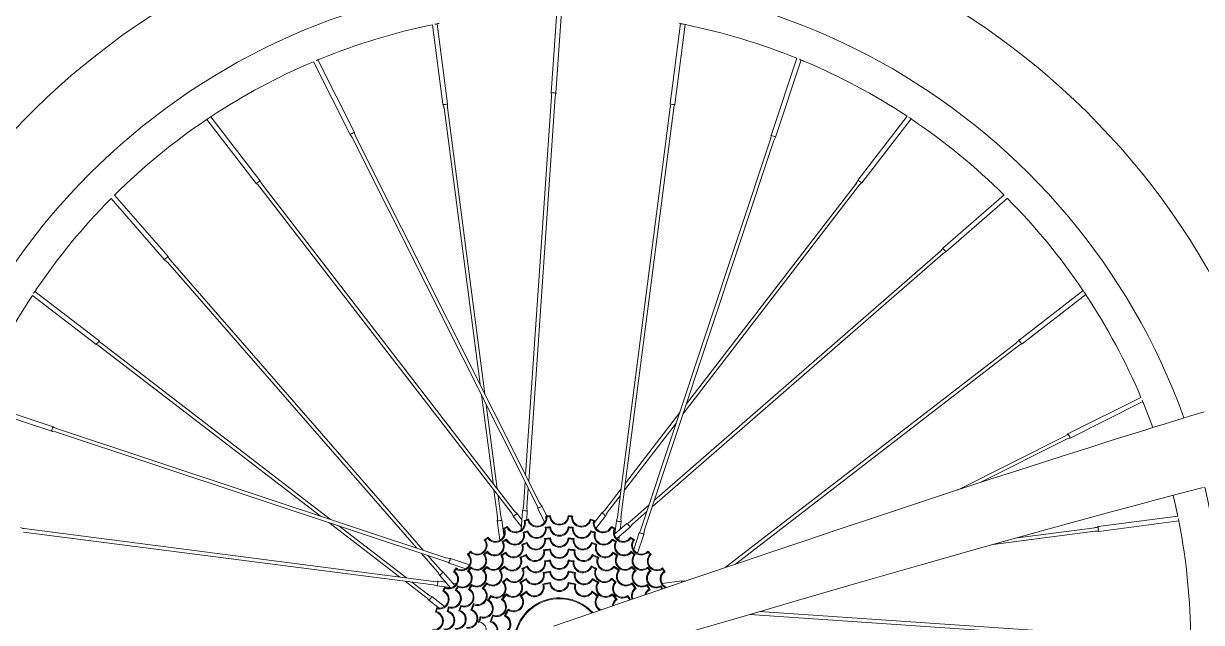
# Model space of a CAD drawing. Header units: inches. Extents: x -29 to 159, y 0 to 129.
# Drawn here: x -18.62 to 1.33, y 98.4 to 108.55 of the extents above; entities that cross this region are included whole.
import ezdxf

# ---------------------------------------------------------------- set-up
doc = ezdxf.new("R2010")
doc.units = ezdxf.units.IN
doc.layers.add('ZANO_R', color=7, linetype='Continuous', lineweight=0)

msp = doc.modelspace()

# ---------------------------------------------------------------- linework, layer by layer
at = {"layer": 'ZANO_R'}
for p, q in [((-9.58892, 108.75051), (-9.68324, 107.37767)), ((-9.60343, 107.37219), (-9.50873, 108.75052)), ((-11.69459, 108.53233), (-11.51871, 107.18438)), ((-11.43938, 107.19473), (-11.61615, 108.54947)), ((-7.49468, 108.55163), (-7.66959, 107.1932)), ((-7.59024, 107.18298), (-7.41604, 108.53597)), ((-5.52414, 107.96486), (-5.95935, 106.65295)), ((-13.71082, 107.90645), (-13.09089, 106.67105)), ((-13.01939, 106.70693), (-13.63751, 107.93874)), ((-5.88342, 106.62776), (-5.44947, 107.93587)), ((-9.67754, 107.31478), (-10.11807, 100.90281)), ((-10.06518, 100.79739), (-9.61768, 107.31067)), ((-14.6189, 105.89263), (-15.45242, 106.97251)), ((-11.50081, 107.12446), (-10.88963, 102.44039)), ((-10.80786, 102.27744), (-11.44131, 107.13222)), ((-7.66757, 107.13056), (-8.56174, 100.18573)), ((-8.50223, 100.17807), (-7.60806, 107.1229)), ((-3.65589, 106.98174), (-4.48467, 105.90423)), ((-15.51911, 106.92798), (-14.68223, 105.84375)), ((-4.42126, 105.85545), (-3.5883, 106.93839)), ((-13.05402, 106.61986), (-9.92845, 100.39113)), ((-9.87482, 100.41804), (-13.00039, 106.64677)), ((-5.96947, 106.59068), (-8.16374, 99.97619)), ((-8.10679, 99.9573), (-5.91253, 106.57179)), ((-14.63651, 105.80088), (-10.35805, 100.25787)), ((-10.31055, 100.29453), (-14.58901, 105.83754)), ((-7.45176, 101.93185), (-4.46682, 105.81262)), ((-4.51438, 105.8492), (-7.39435, 102.1049)), ((-17.14059, 105.58775), (-16.23654, 104.55032)), ((-16.17623, 104.60287), (-17.08389, 105.64446)), ((-2.01268, 105.64709), (-3.05012, 104.74304)), ((-2.99756, 104.68272), (-1.95584, 105.59051)), ((-7.97315, 100.36014), (-3.05114, 104.6493)), ((-3.09056, 104.69453), (-7.93601, 100.47208)), ((-16.18804, 104.50988), (-11.96559, 99.66442)), ((-11.85364, 99.62729), (-16.1428, 104.5493)), ((-17.34896, 103.17918), (-18.43188, 104.01212)), ((-0.67246, 104.0256), (-1.75669, 103.18872)), ((-18.47524, 103.94454), (-17.39773, 103.11577)), ((-1.70781, 103.12539), (-0.62793, 103.95892)), ((-17.34271, 103.08606), (-13.5984, 100.20608)), ((-13.42535, 100.14868), (-17.30612, 103.13361)), ((-1.79956, 103.143), (-6.73801, 99.33119)), ((-6.56273, 99.39068), (-1.7629, 103.09551)), ((-10.86604, 102.2596), (-10.67049, 100.76085)), ((0.30601, 102.21731), (-0.92939, 101.59739)), ((-19.45837, 102.07629), (-18.14645, 101.64108)), ((-18.12126, 101.71701), (-19.42937, 102.15096)), ((-10.59767, 100.66651), (-10.78427, 102.09665)), ((-0.89351, 101.52589), (0.33831, 102.14401)), ((-8.44223, 100.64412), (-7.56292, 101.78733)), ((-7.50551, 101.96038), (-8.42701, 100.76232)), ((-18.08418, 101.63096), (-11.46969, 99.4367)), ((-11.4508, 99.49365), (-18.06529, 101.68791)), ((-0.98058, 101.56052), (-2.80238, 100.64634)), ((-2.41919, 100.77149), (-0.95367, 101.50689)), ((-10.12616, 100.78514), (-10.15552, 100.35774)), ((-10.65507, 100.64268), (-10.59617, 100.19125)), ((-10.09566, 100.35362), (-10.07326, 100.67972)), ((-8.49967, 100.66786), (-8.77722, 100.307)), ((-10.53667, 100.19901), (-10.58225, 100.54834)), ((-8.72966, 100.27042), (-8.51489, 100.54966)), ((-8.02494, 100.3946), (-8.34792, 100.11314)), ((-10.32816, 100.20278), (-10.18861, 100.02199)), ((-10.18035, 100.14222), (-10.26483, 100.25166)), ((-10.16977, 100.29622), (-10.19226, 99.96892)), ((-10.10004, 100.14405), (-10.08996, 100.29074)), ((-9.90945, 100.33098), (-9.79533, 100.10355)), ((-9.7571, 100.20573), (-9.83795, 100.36686)), ((-9.77395, 100.20402), (-9.75766, 100.19061)), ((-9.69688, 100.21076), (-9.7106, 100.19472)), ((-9.38334, 100.19472), (-9.39706, 100.21076)), ((-9.33629, 100.19061), (-9.31999, 100.20402)), ((-8.82278, 100.26417), (-8.95731, 100.08927)), ((-8.9279, 99.99629), (-8.75937, 100.21539)), ((-8.3085, 100.06791), (-8.06207, 100.28265)), ((0.93189, 100.20109), (-0.41606, 100.02521)), ((-11.67157, 99.0982), (-18.6164, 99.99238)), ((-13.45388, 100.09493), (-12.25583, 99.17343)), ((-12.13763, 99.15821), (-13.28084, 100.03752)), ((-10.5981, 100.12874), (-10.55462, 99.79555)), ((-10.48513, 99.88126), (-10.51877, 100.1391)), ((-10.49579, 99.9967), (-10.47589, 99.98966)), ((-10.42568, 100.02939), (-10.43308, 100.00963)), ((-10.14394, 100.13193), (-10.12556, 100.12155)), ((-10.06921, 100.15196), (-10.07994, 100.13378)), ((-9.78415, 100.01417), (-9.76761, 100.00101)), ((-9.69686, 100.02277), (-9.71052, 100.00663)), ((-9.38342, 100.00663), (-9.39708, 100.02277)), ((-9.32633, 100.00101), (-9.30979, 100.01417)), ((-9.014, 100.13378), (-9.02473, 100.15196)), ((-8.96838, 100.12155), (-8.95, 100.13193)), ((-8.66086, 100.00963), (-8.66826, 100.02939)), ((-8.61805, 99.98966), (-8.59815, 99.9967)), ((-8.40149, 100.07972), (-8.61259, 99.89576)), ((-8.57956, 100.12564), (-8.60873, 99.89913)), ((-8.57444, 99.8229), (-8.34894, 100.01941)), ((-8.51787, 99.97831), (-8.50022, 100.11543)), ((-0.47598, 100.0073), (-1.78707, 99.83623)), ((-0.40571, 99.94588), (0.94902, 100.12264)), ((-18.62406, 99.93287), (-11.67923, 99.0387)), ((-10.81882, 99.80241), (-10.798, 99.79894)), ((-10.75544, 99.84679), (-10.75931, 99.82604)), ((-10.43907, 99.8155), (-10.44551, 99.79537)), ((-10.16211, 99.93023), (-10.14331, 99.92054)), ((-10.07817, 99.95569), (-10.08842, 99.93719)), ((-9.79722, 99.82336), (-9.78036, 99.81053)), ((-9.69684, 99.83467), (-9.71042, 99.81841)), ((-9.38352, 99.81841), (-9.3971, 99.83467)), ((-9.31359, 99.81053), (-9.29672, 99.82336)), ((-9.00552, 99.93719), (-9.01577, 99.95569)), ((-8.95063, 99.92054), (-8.93183, 99.93023)), ((-8.64843, 99.79537), (-8.65487, 99.8155)), ((-8.54126, 99.79666), (-8.53326, 99.85878)), ((-8.33464, 99.82604), (-8.3385, 99.84679)), ((-8.29594, 99.79894), (-8.27512, 99.80241)), ((-8.19284, 99.92022), (-8.28722, 99.6357)), ((-8.22296, 99.57535), (-8.11691, 99.89503)), ((-2.1961, 99.72236), (-0.46821, 99.94781)), ((-11.04849, 99.60969), (-11.04869, 99.58859)), ((-10.76569, 99.60761), (-10.76808, 99.5866)), ((-10.51643, 99.77416), (-10.4961, 99.76833)), ((-10.45483, 99.59325), (-10.46002, 99.57271)), ((-10.18478, 99.7233), (-10.16549, 99.71455)), ((-10.08944, 99.75666), (-10.09906, 99.73779)), ((-9.81453, 99.63094), (-9.79725, 99.61858)), ((-9.69681, 99.64643), (-9.7103, 99.63003)), ((-9.38364, 99.63003), (-9.39713, 99.64643)), ((-9.29669, 99.61858), (-9.27941, 99.63094)), ((-8.99488, 99.73779), (-9.0045, 99.75666)), ((-8.92845, 99.71455), (-8.90916, 99.7233)), ((-8.63392, 99.57271), (-8.63911, 99.59325)), ((-8.59784, 99.76833), (-8.57751, 99.77416)), ((-8.32586, 99.5866), (-8.32825, 99.60761)), ((-8.04525, 99.58859), (-8.04545, 99.60969)), ((-11.8881, 99.5755), (-11.60665, 99.25252)), ((-11.56141, 99.29194), (-11.77616, 99.53837)), ((-11.41372, 99.4076), (-11.1292, 99.31321)), ((-11.06885, 99.37748), (-11.38854, 99.48353)), ((-11.1032, 99.55499), (-11.08209, 99.55519)), ((-10.83349, 99.55196), (-10.81242, 99.55021)), ((-10.54036, 99.53951), (-10.51961, 99.53527)), ((-10.21369, 99.50794), (-10.19381, 99.50047)), ((-10.10399, 99.55338), (-10.11278, 99.53404)), ((-9.79895, 99.44331), (-9.78145, 99.43116)), ((-9.69676, 99.458), (-9.71013, 99.44141)), ((-9.38381, 99.44141), (-9.39718, 99.458)), ((-9.3125, 99.43116), (-9.29499, 99.44331)), ((-8.98116, 99.53404), (-8.98995, 99.55338)), ((-8.90013, 99.50047), (-8.88025, 99.50794)), ((-8.57434, 99.53527), (-8.55358, 99.53951)), ((-8.28152, 99.55021), (-8.26045, 99.55196)), ((-8.01185, 99.55519), (-7.99074, 99.55499)), ((-11.57322, 99.19894), (-11.38927, 98.98785)), ((-11.3164, 99.026), (-11.51291, 99.2515)), ((-11.34029, 99.26194), (-11.31954, 99.2658)), ((-11.29592, 99.32531), (-11.29245, 99.30449)), ((-11.10111, 99.27218), (-11.0801, 99.27457)), ((-11.04547, 99.33998), (-11.04371, 99.31892)), ((-10.84613, 99.2812), (-10.82495, 99.28168)), ((-10.77471, 99.35263), (-10.77519, 99.33145)), ((-10.56742, 99.28582), (-10.54628, 99.28375)), ((-10.47322, 99.3581), (-10.4767, 99.33715)), ((-10.18031, 99.31602), (-10.16009, 99.30929)), ((-10.08639, 99.35891), (-10.09455, 99.33922)), ((-9.82212, 99.24717), (-9.80394, 99.23587)), ((-9.69669, 99.26928), (-9.70991, 99.25245)), ((-9.38404, 99.25245), (-9.39725, 99.26928)), ((-9.29, 99.23587), (-9.27183, 99.24717)), ((-8.99939, 99.33922), (-9.00755, 99.35891)), ((-8.93385, 99.30929), (-8.91363, 99.31602)), ((-8.61724, 99.33715), (-8.62073, 99.3581)), ((-8.54766, 99.28375), (-8.52652, 99.28582)), ((-8.31875, 99.33145), (-8.31924, 99.35263)), ((-8.26899, 99.28168), (-8.24781, 99.2812)), ((-8.05023, 99.31892), (-8.04847, 99.33998)), ((-8.01384, 99.27457), (-7.99283, 99.27218)), ((-7.8015, 99.30449), (-7.79802, 99.32531)), ((-7.7744, 99.2658), (-7.75365, 99.26194)), ((-12.16136, 99.10077), (-11.80051, 98.82322)), ((-11.76392, 98.87077), (-12.04316, 99.08555)), ((-11.61915, 99.02088), (-11.39264, 98.99171)), ((-11.47181, 99.08257), (-11.60893, 99.10022)), ((-11.4902, 99.00229), (-11.48317, 98.98239)), ((-11.29016, 99.05918), (-11.35229, 99.06718)), ((-11.26766, 99.02292), (-11.26183, 99.0026)), ((-11.03301, 99.04686), (-11.02877, 99.0261)), ((-10.85161, 98.97971), (-10.83065, 98.98319)), ((-10.77932, 99.07392), (-10.77726, 99.05278)), ((-10.51036, 99.08644), (-10.48906, 99.08569)), ((-10.43233, 99.15405), (-10.43461, 99.13287)), ((-10.21379, 99.08107), (-10.19285, 99.07667)), ((-10.10349, 99.14475), (-10.11015, 99.12441)), ((-9.82788, 99.05221), (-9.80902, 99.04182)), ((-9.69658, 99.08012), (-9.70958, 99.06295)), ((-9.38437, 99.06295), (-9.39736, 99.08012)), ((-9.28492, 99.04182), (-9.26607, 99.05221)), ((-8.98379, 99.12441), (-8.99045, 99.14475)), ((-8.9011, 99.07667), (-8.88015, 99.08107)), ((-8.65933, 99.13287), (-8.66161, 99.15405)), ((-8.60488, 99.08569), (-8.58358, 99.08644)), ((-8.31668, 99.05278), (-8.31462, 99.07392)), ((-8.26329, 98.98319), (-8.24234, 98.97971)), ((-8.06517, 99.0261), (-8.06093, 99.04686)), ((-7.83211, 99.0026), (-7.82628, 99.02292)), ((-7.47169, 99.10459), (-7.80489, 99.06112)), ((-11.48979, 98.67254), (-11.7089, 98.84106)), ((-11.52289, 98.93217), (-11.50313, 98.93958)), ((-11.30901, 98.94557), (-11.28887, 98.95201)), ((-11.08676, 98.96133), (-11.06621, 98.96651)), ((-10.70654, 98.86004), (-10.70276, 98.83907)), ((-10.52504, 98.79103), (-10.50385, 98.79406)), ((-10.44317, 98.8886), (-10.44248, 98.86721)), ((-10.20982, 98.85161), (-10.18836, 98.84978)), ((-10.10122, 98.93051), (-10.10611, 98.90954)), ((-8.98783, 98.90954), (-8.99272, 98.93051)), ((-8.90558, 98.84978), (-8.88412, 98.85161)), ((-8.65147, 98.86721), (-8.65077, 98.8886)), ((-8.59009, 98.79406), (-8.5689, 98.79103)), ((-8.39119, 98.83907), (-8.3874, 98.86004)), ((-8.02773, 98.96651), (-8.00718, 98.96133)), ((-11.75767, 98.77765), (-11.58278, 98.64313)), ((-11.64546, 98.57571), (-11.62728, 98.58643)), ((-11.62544, 98.65044), (-11.61506, 98.63206)), ((-11.44919, 98.58467), (-11.4307, 98.59492)), ((-11.42373, 98.6686), (-11.41405, 98.64981)), ((-11.25017, 98.59593), (-11.2313, 98.60556)), ((-11.21681, 98.69128), (-11.20805, 98.67198)), ((-11.04688, 98.61049), (-11.02754, 98.61927)), ((-11.00144, 98.72019), (-10.99398, 98.7003)), ((-10.76236, 98.77318), (-10.74171, 98.77846)), ((-10.41003, 98.62925), (-10.40597, 98.60811)), ((-0.28566, 98.18404), (-6.15305, 98.58715)), ((-10.91589, 98.40162), (-10.89756, 98.41249)), ((-10.88681, 98.50068), (-10.87727, 98.48162)), ((-10.71832, 98.41203), (-10.69944, 98.42213)), ((-10.67476, 98.53171), (-10.66678, 98.51185)), ((-10.47715, 98.51301), (-10.4568, 98.52006)), ((-6.31942, 98.53844), (-0.28977, 98.12418))]:
    msp.add_line(p, q, dxfattribs=at)
at = {"layer": 'ZANO_R', "flags": 128}
for points in [[(-7.5087, 108.55417), (-7.50905, 108.55422), (-7.50493, 108.55367), (-7.49573, 108.55236), (-7.48248, 108.55027), (-7.46672, 108.54747), (-7.45029, 108.54417), (-7.43501, 108.54075), (-7.42256, 108.53772), (-7.4143, 108.53558), (-7.41115, 108.53474), (-7.41132, 108.53478)], [(-9.68332, 107.37755), (-9.67711, 107.33204), (-9.67903, 107.31496)], [(-9.68324, 107.37767), (-9.68015, 107.37832), (-9.67145, 107.37846), (-9.65847, 107.37806), (-9.64318, 107.37718), (-9.62792, 107.37596), (-9.61501, 107.37458), (-9.60641, 107.37326), (-9.60343, 107.37219), (-9.60345, 107.37213)], [(-9.61625, 107.31048), (-9.61212, 107.34566), (-9.60232, 107.37157)], [(-7.67059, 107.19272), (-7.666, 107.15888), (-7.66891, 107.13068)], [(-7.60669, 107.12275), (-7.60443, 107.14287), (-7.58989, 107.18247)], [(-15.53076, 106.91991), (-15.53103, 106.9197), (-15.5275, 106.9224), (-15.51987, 106.92812), (-15.50887, 106.93611), (-15.49567, 106.9453), (-15.48171, 106.95457), (-15.46857, 106.96288), (-15.45778, 106.96943), (-15.45065, 106.97362), (-15.44809, 106.9751), (-15.44813, 106.97508)], [(-13.09161, 106.66989), (-13.07744, 106.6561), (-13.05436, 106.6196)], [(-13.00012, 106.64685), (-13.01647, 106.69147), (-13.01824, 106.70698)], [(-5.96068, 106.65263), (-5.96041, 106.63287), (-5.9699, 106.59073)], [(-5.91228, 106.57165), (-5.89229, 106.61477), (-5.88257, 106.62699)], [(-14.6826, 105.8427), (-14.65542, 105.82202), (-14.63754, 105.80002)], [(-14.58794, 105.8384), (-14.60056, 105.85423), (-14.61828, 105.89251)], [(-17.14587, 105.58179), (-17.1442, 105.58369), (-17.14059, 105.58775)], [(-17.08401, 105.6446), (-17.07908, 105.64903), (-17.07549, 105.65219), (-17.07571, 105.652)], [(-2.01848, 105.65222), (-2.01711, 105.65101), (-2.01268, 105.64708)], [(-1.95584, 105.59051), (-1.95189, 105.58611), (-1.94839, 105.58214), (-1.94847, 105.58225)], [(-16.23654, 104.55032), (-16.23481, 104.55296), (-16.22875, 104.55921), (-16.21929, 104.56811), (-16.20786, 104.57829), (-16.19621, 104.58822), (-16.18611, 104.59638), (-16.17909, 104.60152), (-16.17623, 104.60287), (-16.1762, 104.60282)], [(-16.14165, 104.55018), (-16.16361, 104.57797), (-16.175, 104.60323)], [(-3.05027, 104.743), (-3.07805, 104.70643), (-3.09149, 104.69571)], [(-3.05026, 104.64815), (-3.02247, 104.67011), (-2.99721, 104.6815)], [(-3.05015, 104.743), (-3.05012, 104.74304), (-3.04747, 104.74131), (-3.04122, 104.73525), (-3.03233, 104.72579), (-3.02215, 104.71436), (-3.01222, 104.70271), (-3.00406, 104.6926), (-2.99891, 104.68558), (-2.99756, 104.68272), (-2.99761, 104.68269)], [(-16.2365, 104.55017), (-16.19993, 104.52239), (-16.18921, 104.50895)], [(-18.45576, 103.97604), (-18.44849, 103.98756), (-18.43924, 104.00152), (-18.43004, 104.01476), (-18.42199, 104.02588), (-18.41612, 104.03371), (-18.41325, 104.03746), (-18.41344, 104.03722)], [(-0.68068, 104.03745), (-0.67964, 104.03609), (-0.67518, 104.03021), (-0.66808, 104.02058), (-0.65928, 104.00819), (-0.64991, 103.99437), (-0.64106, 103.98068), (-0.63364, 103.96867), (-0.62835, 103.95977), (-0.62564, 103.95511), (-0.62569, 103.95519)], [(-1.75774, 103.1891), (-1.77842, 103.16191), (-1.80042, 103.14403)], [(-1.76203, 103.09443), (-1.74621, 103.10706), (-1.70793, 103.12478)], [(0.35423, 102.10129), (0.44618, 101.86866), (0.5072, 101.70482)], [(1.37605, 101.97193), (1.1271, 101.89601), (0.91362, 101.83047), (0.71628, 101.76955), (0.54316, 101.71586), (0.35493, 101.65725), (0.15044, 101.59334), (-0.07035, 101.52406), (-0.30747, 101.44937), (-0.56091, 101.36921), (-0.93598, 101.24996), (-1.34179, 101.12015), (-1.77823, 100.97964), (-2.24514, 100.82834), (-2.93553, 100.60285), (-3.59512, 100.38559), (-4.22395, 100.17697), (-4.8222, 99.97728), (-5.38999, 99.78677), (-5.92745, 99.60566), (-6.44552, 99.43047), (-7.25269, 99.15649), (-8.0729, 98.87711), (-8.41273, 98.76116), (-8.78786, 98.63307), (-9.19841, 98.49281), (-9.64438, 98.34041)], [(-18.14614, 101.63976), (-18.12637, 101.64002), (-18.08424, 101.63054)], [(-18.06515, 101.68816), (-18.10827, 101.70815), (-18.12049, 101.71787)], [(-0.93055, 101.5981), (-0.94434, 101.58394), (-0.98084, 101.56085)], [(-0.95359, 101.50661), (-0.90897, 101.52297), (-0.89345, 101.52474)], [(-9.41669, 97.62596), (-9.11478, 97.71522), (-8.85549, 97.79186), (-8.63883, 97.85588), (-8.4648, 97.90728), (-8.33341, 97.94608), (-8.23241, 97.9759), (-8.12827, 98.00663), (-8.01908, 98.03885), (-7.64296, 98.14974), (-7.21686, 98.27517), (-6.66739, 98.43656), (-6.10646, 98.60079), (-5.53451, 98.76761), (-4.48565, 99.07148), (-3.416, 99.37805), (-2.36604, 99.67504), (-1.26786, 99.98079), (-0.19486, 100.27431), (0.14623, 100.36651), (0.51834, 100.46647), (0.92281, 100.57433), (1.3595, 100.68954)], [(-9.92873, 100.39108), (-9.91237, 100.34643), (-9.91062, 100.33115)], [(-9.83706, 100.36785), (-9.8514, 100.3818), (-9.87447, 100.41828)], [(0.85296, 100.55552), (0.88154, 100.43357), (0.93189, 100.20109)], [(-10.35912, 100.257), (-10.34649, 100.24118), (-10.32876, 100.20286)], [(-10.265, 100.25182), (-10.26483, 100.25166), (-10.26597, 100.24815), (-10.27176, 100.24146), (-10.28131, 100.2326), (-10.29318, 100.22292), (-10.30555, 100.2139), (-10.31654, 100.2069), (-10.32448, 100.20299), (-10.32816, 100.20278), (-10.32828, 100.20301)], [(-10.2645, 100.25274), (-10.29164, 100.27339), (-10.30951, 100.29537)], [(-10.15696, 100.35791), (-10.16109, 100.32275), (-10.1709, 100.2968)], [(-10.08989, 100.29089), (-10.0961, 100.33637), (-10.09418, 100.35344)], [(-8.79477, 100.23498), (-8.80662, 100.24468), (-8.81611, 100.25363), (-8.82178, 100.26048), (-8.82278, 100.26417), (-8.82256, 100.26438)], [(-8.56311, 100.18588), (-8.56537, 100.16576), (-8.57993, 100.12612)], [(-18.61625, 99.99375), (-18.63637, 99.99601), (-18.67597, 100.01055)], [(-10.55765, 100.12792), (-10.57289, 100.1264), (-10.58593, 100.12602), (-10.59478, 100.12684), (-10.5981, 100.12874), (-10.59808, 100.12905)], [(-8.50022, 100.11567), (-8.50022, 100.11543), (-8.5035, 100.11376), (-8.51233, 100.11312), (-8.52535, 100.11361), (-8.54058, 100.11515), (-8.55571, 100.11751), (-8.56843, 100.12034), (-8.57681, 100.12319), (-8.57956, 100.12564), (-8.57948, 100.1259)], [(-8.49922, 100.11596), (-8.50381, 100.14975), (-8.5009, 100.17793)], [(-8.34881, 100.11428), (-8.37659, 100.09233), (-8.40188, 100.08093)], [(-8.34877, 100.01946), (-8.32101, 100.05602), (-8.30758, 100.06673)], [(0.9404, 100.16498), (0.94316, 100.15282), (0.94651, 100.13644), (0.94941, 100.12048), (0.95163, 100.10672), (0.95307, 100.09673), (0.95374, 100.09169), (0.95372, 100.0919)], [(-8.16397, 99.97635), (-8.18398, 99.93321), (-8.19355, 99.92117)], [(-8.11558, 99.89511), (-8.11585, 99.91511), (-8.10637, 99.95722)], [(-11.46986, 99.43646), (-11.42672, 99.41646), (-11.41468, 99.40689)], [(-11.38861, 99.48486), (-11.40862, 99.48459), (-11.45073, 99.49407)], [(-11.60779, 99.25162), (-11.58584, 99.22385), (-11.57443, 99.19856)], [(-11.51297, 99.25166), (-11.54952, 99.27943), (-11.56023, 99.29286)], [(-11.67939, 99.03732), (-11.65926, 99.03506), (-11.61963, 99.02051)], [(-11.60946, 99.10122), (-11.64325, 99.09663), (-11.67143, 99.09954)], [(-11.60917, 99.10021), (-11.60893, 99.10022), (-11.60726, 99.09694), (-11.60662, 99.08811), (-11.60711, 99.07509), (-11.60865, 99.05985), (-11.61102, 99.04473), (-11.61384, 99.03201), (-11.6167, 99.02363), (-11.61915, 99.02088), (-11.6194, 99.02096)], [(-7.47416, 99.08122), (-7.47442, 99.09242), (-7.47359, 99.10127), (-7.47169, 99.10459), (-7.47139, 99.10458)], [(-11.72849, 98.80567), (-11.73819, 98.79382), (-11.74714, 98.78433), (-11.75398, 98.77865), (-11.75767, 98.77765), (-11.75788, 98.77788)]]:
    msp.add_lwpolyline(points, dxfattribs=at)
at = {"layer": 'ZANO_R'}
for centre, radius, start, end in [((-9.54697, 98.05347), 12.6811, 19.469579, 264.472875), ((-9.54697, 98.05347), 11.25, 19.821861, 180), ((-9.54697, 98.05347), 10.69667, 101.582267, 112.23536), ((-11.49218, 107.8361), 0.72408, 97.398366, 103.268415), ((-9.54697, 98.05347), 10.69667, 67.908804, 78.483071), ((-9.54697, 98.05347), 10.69667, 112.908804, 123.482312), ((-13.35778, 107.25473), 0.73902, 108.700631, 114.525158), ((-5.73631, 107.2522), 0.74142, 63.715202, 69.518355), ((-9.54697, 98.05347), 10.69667, 56.582267, 67.235846), ((-11.61587, 107.12462), 0.11375, 359.876637, 31.411878), ((-11.49027, 107.27553), 0.09548, 252.667627, 302.200696), ((-11.32646, 107.16158), 0.11742, 163.930902, 194.358642), ((-7.63043, 107.26103), 0.07832, 240.001644, 269.868184), ((-7.61094, 107.25855), 0.07835, 255.460955, 285.318454), ((-9.54697, 98.05347), 10.69667, 124.014563, 134.735671), ((-4.02154, 106.32249), 0.753, 52.511076, 58.155384), ((-9.54697, 98.05347), 10.69667, 45.265965, 55.98604), ((-13.01555, 106.58414), 0.11495, 110.838589, 130.927913), ((-13.00471, 106.61859), 0.08946, 99.431414, 125.328491), ((-5.96754, 106.53816), 0.11501, 65.842642, 85.921411), ((-5.9355, 106.55495), 0.08942, 54.422897, 80.331439), ((-14.70255, 105.91949), 0.07842, 285.021097, 314.848749), ((-14.68698, 105.93143), 0.07836, 300.467507, 330.319129), ((-4.59569, 105.9307), 0.11381, 314.88423, 346.404528), ((-4.40009, 105.94858), 0.0955, 207.671509, 257.195405), ((-4.36488, 105.75218), 0.11739, 118.925925, 149.36167), ((-9.54697, 98.05347), 10.69667, 135.267179, 145.985758), ((-9.54697, 98.05347), 10.69667, 34.015956, 44.735789), ((-9.54697, 98.05347), 10.69667, 146.582267, 157.234999), ((-9.54697, 98.05347), 10.69667, 22.908804, 33.485853), ((-17.44208, 103.20034), 0.0955, 297.671509, 347.195405), ((-17.24569, 103.23556), 0.11739, 208.925925, 239.36167), ((-1.68097, 103.20904), 0.0784, 195.017245, 224.852602), ((-17.42418, 103.0048), 0.11375, 44.876188, 76.410438), ((-1.669, 103.19348), 0.07837, 210.46716, 240.317137), ((-0.33829, 101.86723), 0.73105, 18.67281, 24.558476), ((-18.03167, 101.63289), 0.11501, 155.842642, 175.921411), ((-18.04845, 101.66494), 0.08942, 144.422897, 170.331439), ((-1.01647, 101.52194), 0.11515, 20.855965, 40.910537), ((-0.98194, 101.51117), 0.08956, 9.443226, 35.312301), ((-9.54697, 98.05347), 12.6811, 275.527481, 13.665272), ((-9.54697, 98.05347), 11.25, 180, 13.589659), ((-10.71121, 100.16191), 0.1176, 343.835354, 14.343816), ((-10.42181, 100.19879), 0.11354, 179.856711, 211.315898), ((-10.15194, 100.11769), 0.17942, 82.88511, 95.705305), ((-10.13205, 100.11628), 0.17946, 76.436107, 89.253919), ((-9.92248, 100.18311), 0.165, 197.397024, 2.602976), ((-9.92248, 100.18311), 0.15, 191.987535, 8.012465), ((-9.79093, 100.18398), 0.18883, 104.417895, 128.877563), ((-9.54697, 98.05347), 2.1625, 93.975071, 96.024929), ((-9.54697, 98.05347), 2.1475, 94.369836, 95.630164), ((-9.54697, 100.21597), 0.165, 187.397024, 352.602976), ((-9.54697, 100.21597), 0.15, 181.987535, 358.012465), ((-9.54697, 98.05347), 2.1625, 83.975071, 86.024929), ((-9.54697, 98.05347), 2.1475, 84.369836, 85.630164), ((-9.17146, 100.18311), 0.165, 177.397024, 342.602976), ((-9.17146, 100.18311), 0.15, 171.987535, 348.012465), ((-8.87927, 100.36755), 0.11754, 298.826364, 329.351461), ((-8.75156, 100.27213), 0.05698, 220.682027, 262.267355), ((-8.64857, 100.18903), 0.11358, 134.861273, 166.311274), ((-10.62822, 99.92625), 0.165, 217.397024, 22.602976), ((-10.62822, 99.92625), 0.15, 211.987535, 28.012465), ((-10.55335, 100.18471), 0.05695, 265.673575, 307.276013), ((-9.54697, 98.05347), 2.1625, 113.975071, 116.024929), ((-9.54697, 98.05347), 2.1475, 114.369836, 115.630164), ((-10.28659, 100.08555), 0.165, 207.397024, 12.602976), ((-10.28659, 100.08555), 0.15, 201.987535, 18.012465), ((-9.54697, 98.05347), 2.1625, 103.975071, 106.024929), ((-9.54697, 98.05347), 2.1475, 104.369836, 105.630164), ((-9.93227, 99.99052), 0.165, 198.854603, 3.645397), ((-9.93227, 99.99052), 0.15, 193.426312, 9.073688), ((-9.54697, 98.05347), 1.975, 94.352625, 96.897375), ((-9.54697, 98.05347), 1.96, 94.786513, 96.463487), ((-9.54697, 100.02847), 0.165, 187.604603, 352.395397), ((-9.54697, 100.02847), 0.15, 182.176312, 357.823688), ((-9.54697, 98.05347), 1.975, 83.102625, 85.647375), ((-9.54697, 98.05347), 1.96, 83.536513, 85.213487), ((-9.16167, 99.99052), 0.165, 176.354603, 341.145397), ((-9.16167, 99.99052), 0.15, 170.926312, 346.573688), ((-9.54697, 98.05347), 2.1625, 73.975071, 76.024929), ((-9.54697, 98.05347), 2.1475, 74.369836, 75.630164), ((-8.80735, 100.08555), 0.165, 167.397024, 332.602976), ((-8.80735, 100.08555), 0.15, 161.987535, 338.012465), ((-9.54697, 98.05347), 2.1625, 63.975071, 66.024929), ((-9.54697, 98.05347), 2.1475, 64.369836, 65.630164), ((-8.46572, 99.92625), 0.165, 157.397024, 322.602976), ((-8.46572, 99.92625), 0.15, 151.987535, 328.012465), ((-8.51513, 99.94086), 0.17943, 37.884118, 50.70388), ((-8.50202, 99.92584), 0.17941, 31.433958, 44.255081), ((-0.47584, 100.12246), 0.11384, 269.888215, 301.397619), ((-0.32488, 99.99677), 0.09551, 162.675623, 212.1927), ((-9.54697, 98.05347), 10.69667, 0.263916, 10.985974), ((-10.937, 99.71004), 0.165, 227.397024, 32.602976), ((-10.937, 99.71004), 0.15, 221.987535, 38.012465), ((-9.54697, 98.05347), 2.1625, 123.975071, 126.024929), ((-9.54697, 98.05347), 2.1475, 124.369836, 125.630164), ((-9.54697, 98.05347), 1.975, 116.852625, 119.397375), ((-9.54697, 98.05347), 1.96, 117.286513, 118.963487), ((-10.30277, 99.87813), 0.165, 210.104603, 14.895397), ((-10.30277, 99.87813), 0.15, 204.676312, 20.323688), ((-9.54697, 98.05347), 1.975, 105.602625, 108.147375), ((-9.54697, 98.05347), 1.96, 106.036513, 107.713487), ((-9.94473, 99.79615), 0.165, 200.713007, 5.001279), ((-9.94473, 99.79615), 0.15, 195.261868, 10.452418), ((-9.54697, 98.05347), 1.7875, 94.809449, 98.047694), ((-9.54697, 98.05347), 1.7725, 95.29106, 97.566083), ((-9.54697, 99.84097), 0.165, 187.855864, 352.144136), ((-9.54697, 99.84097), 0.15, 182.404725, 357.595275), ((-9.54697, 98.05347), 1.7875, 81.952306, 85.190551), ((-9.54697, 98.05347), 1.7725, 82.433917, 84.70894), ((-9.14921, 99.79615), 0.165, 174.998721, 339.286993), ((-9.14921, 99.79615), 0.15, 169.547582, 344.738132), ((-9.54697, 98.05347), 1.975, 71.852625, 74.397375), ((-9.54697, 98.05347), 1.96, 72.286513, 73.963487), ((-8.79117, 99.87813), 0.165, 165.104603, 329.895397), ((-8.79117, 99.87813), 0.15, 159.676312, 335.323688), ((-9.54697, 98.05347), 1.975, 60.602625, 63.147375), ((-9.54697, 98.05347), 1.96, 61.036513, 62.713487), ((-9.54697, 98.05347), 2.1625, 53.975071, 56.024929), ((-9.54697, 98.05347), 2.1475, 54.369836, 55.630164), ((-8.15694, 99.71004), 0.165, 147.397024, 312.602976), ((-8.15694, 99.71004), 0.15, 141.987535, 318.012465), ((-8.21298, 99.73245), 0.18884, 59.418782, 83.876607), ((-0.43886, 99.83299), 0.11739, 73.926028, 104.36355), ((-9.54697, 98.05347), 2.1625, 133.975071, 136.024929), ((-9.54697, 98.05347), 2.1475, 134.369836, 135.630164), ((-9.54697, 98.05347), 1.975, 128.102625, 130.647375), ((-9.54697, 98.05347), 1.96, 128.536513, 130.213487), ((-10.64422, 99.69562), 0.165, 221.354603, 26.145397), ((-10.64422, 99.69562), 0.15, 215.926312, 31.573688), ((-9.54697, 98.05347), 1.7875, 120.523735, 123.761979), ((-10.32254, 99.66395), 0.165, 213.57015, 17.858422), ((-10.32254, 99.66395), 0.15, 208.11901, 23.309561), ((-9.54697, 98.05347), 1.7875, 107.666592, 110.904836), ((-9.54697, 98.05347), 1.7725, 108.148203, 110.423226), ((-9.96108, 99.59895), 0.165, 203.166225, 6.833775), ((-9.96108, 99.59895), 0.15, 197.686724, 12.313276), ((-9.54697, 98.05347), 1.6, 95.373448, 99.626552), ((-9.54697, 98.05347), 1.585, 95.914564, 99.085436), ((-9.54697, 99.65347), 0.165, 188.166225, 351.833775), ((-9.54697, 99.65347), 0.15, 182.686724, 357.313276), ((-9.54697, 98.05347), 1.6, 80.373448, 84.626552), ((-9.54697, 98.05347), 1.585, 80.914564, 84.085436), ((-9.13286, 99.59895), 0.165, 173.166225, 336.833775), ((-9.13286, 99.59895), 0.15, 167.686724, 342.313276), ((-9.54697, 98.05347), 1.7875, 69.095164, 72.333408), ((-9.54697, 98.05347), 1.7725, 69.576774, 71.851797), ((-8.7714, 99.66395), 0.165, 162.141578, 326.42985), ((-8.7714, 99.66395), 0.15, 156.690439, 331.88099), ((-9.54697, 98.05347), 1.7875, 56.238021, 59.476265), ((-8.44972, 99.69562), 0.165, 153.854603, 318.645397), ((-8.44972, 99.69562), 0.15, 148.426312, 324.073688), ((-9.54697, 98.05347), 1.975, 49.352625, 51.897375), ((-9.54697, 98.05347), 1.96, 49.786513, 51.463487), ((-9.54697, 98.05347), 2.1625, 43.975071, 46.024929), ((-9.54697, 98.05347), 2.1475, 44.369836, 45.630164), ((-11.22592, 99.38744), 0.18888, 149.421492, 173.873897), ((-11.20354, 99.44349), 0.15, 231.987535, 48.012465), ((-11.20354, 99.44349), 0.165, 237.397024, 42.602976), ((-10.94351, 99.45), 0.15, 227.176312, 42.823688), ((-10.94351, 99.45), 0.165, 232.604603, 37.395397), ((-10.66146, 99.45099), 0.165, 226.427293, 30.715564), ((-10.66146, 99.45099), 0.15, 220.976153, 36.166704), ((-9.54697, 98.05347), 1.7725, 121.005346, 123.280368), ((-10.34697, 99.43911), 0.165, 218.166225, 21.833775), ((-10.34697, 99.43911), 0.15, 212.686724, 27.313276), ((-9.54697, 98.05347), 1.6, 110.373448, 114.626552), ((-9.54697, 98.05347), 1.585, 110.914564, 114.085436), ((-9.94492, 99.40875), 0.165, 204.922967, 7.804306), ((-9.94492, 99.40875), 0.15, 199.407321, 13.319951), ((-9.54697, 98.05347), 1.4125, 96.08737, 100.276266), ((-9.54697, 98.05347), 1.3975, 96.704744, 99.658892), ((-9.54697, 99.46597), 0.165, 188.55933, 351.44067), ((-9.54697, 99.46597), 0.15, 183.043685, 356.956315), ((-9.54697, 98.05347), 1.4125, 79.723734, 83.91263), ((-9.54697, 98.05347), 1.3975, 80.341108, 83.295256), ((-9.14902, 99.40875), 0.165, 172.195694, 335.077033), ((-9.14902, 99.40875), 0.15, 166.680049, 340.592679), ((-9.54697, 98.05347), 1.6, 65.373448, 69.626552), ((-9.54697, 98.05347), 1.585, 65.914564, 69.085436), ((-8.74697, 99.43911), 0.165, 158.166225, 321.833775), ((-8.74697, 99.43911), 0.15, 152.686724, 327.313276), ((-9.54697, 98.05347), 1.7725, 56.719632, 58.994654), ((-8.43248, 99.45099), 0.165, 149.284436, 313.572707), ((-8.43248, 99.45099), 0.15, 143.833296, 319.023847), ((-8.15043, 99.45), 0.165, 142.604603, 307.395397), ((-8.15043, 99.45), 0.15, 137.176312, 312.823688), ((-7.8904, 99.44349), 0.165, 137.397024, 302.602976), ((-7.8904, 99.44349), 0.15, 131.987535, 308.012465), ((-11.4345, 99.08544), 0.17924, 127.877361, 140.710637), ((-11.41939, 99.09849), 0.17933, 121.433451, 134.259707), ((-11.41975, 99.13472), 0.15, 241.987535, 58.012465), ((-11.41975, 99.13472), 0.165, 247.397024, 52.602976), ((-9.54697, 98.05347), 2.1625, 143.975071, 146.024929), ((-9.54697, 98.05347), 2.1475, 144.369836, 145.630164), ((-11.18912, 99.15072), 0.15, 238.426312, 54.073688), ((-11.18912, 99.15072), 0.165, 243.854603, 48.645397), ((-9.54697, 98.05347), 1.975, 139.352625, 141.897375), ((-9.54697, 98.05347), 1.96, 139.786513, 141.463487), ((-10.94449, 99.16795), 0.15, 233.833296, 49.023847), ((-10.94449, 99.16795), 0.165, 239.284436, 43.572707), ((-9.54697, 98.05347), 1.7875, 133.380878, 136.619122), ((-9.54697, 98.05347), 1.7725, 133.862489, 136.137511), ((-10.67834, 99.18484), 0.15, 227.686724, 42.313276), ((-10.67834, 99.18484), 0.165, 233.166225, 36.833775), ((-9.54697, 98.05347), 1.6, 125.373448, 129.626552), ((-9.54697, 98.05347), 1.585, 125.914564, 129.085436), ((-10.31063, 99.24174), 0.165, 221.286603, 24.167942), ((-10.31063, 99.24174), 0.15, 215.770958, 29.683588), ((-9.54697, 98.05347), 1.4125, 112.451007, 116.639902), ((-9.54697, 98.05347), 1.3975, 113.06838, 116.022529), ((-9.96595, 99.20459), 0.165, 209.073389, 10.926611), ((-9.96595, 99.20459), 0.15, 203.5101, 16.4899), ((-9.54697, 98.05347), 1.225, 97.0202, 102.9798), ((-9.54697, 98.05347), 1.21, 97.738806, 102.261194), ((-9.54697, 99.27847), 0.165, 189.073389, 350.926611), ((-9.54697, 99.27847), 0.15, 183.5101, 356.4899), ((-9.54697, 98.05347), 1.225, 77.0202, 82.9798), ((-9.54697, 98.05347), 1.21, 77.738806, 82.261194), ((-9.128, 99.20459), 0.165, 169.073389, 330.926611), ((-9.128, 99.20459), 0.15, 163.5101, 336.4899), ((-9.54697, 98.05347), 1.4125, 63.360098, 67.548993), ((-9.54697, 98.05347), 1.3975, 63.977471, 66.93162), ((-8.78332, 99.24174), 0.165, 155.832058, 318.713397), ((-8.78332, 99.24174), 0.15, 150.316412, 324.229042), ((-9.54697, 98.05347), 1.6, 50.373448, 54.626552), ((-9.54697, 98.05347), 1.585, 50.914564, 54.085436), ((-8.4156, 99.18484), 0.165, 143.166225, 306.833775), ((-8.4156, 99.18484), 0.15, 137.686724, 312.313276), ((-9.54697, 98.05347), 1.7875, 43.380878, 46.619122), ((-9.54697, 98.05347), 1.7725, 43.862489, 46.137511), ((-8.14945, 99.16795), 0.165, 136.427293, 300.715564), ((-8.14945, 99.16795), 0.15, 130.976153, 306.166704), ((-7.90482, 99.15072), 0.165, 131.354603, 296.145397), ((-7.90482, 99.15072), 0.15, 125.926312, 301.573688), ((-9.54697, 98.05347), 1.96, 38.536513, 40.213487), ((-9.54697, 98.05347), 1.975, 38.102625, 40.647375), ((-7.67419, 99.13472), 0.165, 127.397024, 243.608024), ((-7.67419, 99.13472), 0.15, 121.987535, 250.386139), ((-9.54697, 98.05347), 2.1475, 34.369836, 35.630164), ((-9.54697, 98.05347), 2.1625, 33.975071, 36.024929), ((-9.54697, 98.05347), 2.1625, 153.975071, 156.024929), ((-9.54697, 98.05347), 1.975, 150.602625, 153.147375), ((-9.54697, 98.05347), 1.96, 151.036513, 152.713487), ((-9.54697, 98.05347), 1.7875, 146.238021, 149.476265), ((-9.54697, 98.05347), 1.7725, 146.719632, 148.994654), ((-10.93261, 98.85347), 0.165, 248.166225, 51.833775), ((-9.54697, 98.05347), 1.6, 140.373448, 144.626552), ((-9.54697, 98.05347), 1.585, 140.914564, 144.085436), ((-10.61447, 98.97846), 0.15, 232.134594, 46.047224), ((-10.61447, 98.97846), 0.165, 237.650239, 40.531579), ((-9.54697, 98.05347), 1.4125, 128.814643, 133.003539), ((-9.54697, 98.05347), 1.3975, 129.432017, 132.386165), ((-10.33439, 98.99187), 0.15, 223.5101, 36.4899), ((-10.33439, 98.99187), 0.165, 229.073389, 30.926611), ((-9.54697, 98.05347), 1.225, 117.0202, 122.9798), ((-9.54697, 98.05347), 1.21, 117.738806, 122.261194), ((-9.96896, 99.00127), 0.165, 213.774446, 14.225554), ((-9.96896, 99.00127), 0.15, 208.145479, 19.854521), ((-9.54697, 98.05347), 1.0375, 98.290959, 105.709041), ((-9.54697, 98.05347), 1.0225, 99.150408, 104.849592), ((-9.54697, 99.09097), 0.165, 189.774446, 350.225554), ((-9.54697, 99.09097), 0.15, 184.145479, 355.854521), ((-9.54697, 98.05347), 1.0375, 74.290959, 81.709041), ((-9.54697, 98.05347), 1.0225, 75.150408, 80.849592), ((-9.12498, 99.00127), 0.165, 165.774446, 326.225554), ((-9.12498, 99.00127), 0.15, 160.145479, 331.854521), ((-9.54697, 98.05347), 1.225, 57.0202, 62.9798), ((-9.54697, 98.05347), 1.21, 57.738806, 62.261194), ((-8.75956, 98.99187), 0.165, 149.073389, 310.926611), ((-8.75956, 98.99187), 0.15, 143.5101, 316.4899), ((-9.54697, 98.05347), 1.4125, 46.996461, 51.185357), ((-9.54697, 98.05347), 1.3975, 47.613835, 50.567983), ((-8.47947, 98.97846), 0.165, 139.468421, 302.349761), ((-8.47947, 98.97846), 0.15, 133.952776, 307.865406), ((-8.16133, 98.85347), 0.165, 128.166225, 201.015184), ((-9.54697, 98.05347), 1.585, 35.914564, 39.085436), ((-9.54697, 98.05347), 1.6, 35.373448, 39.626552), ((-9.54697, 98.05347), 1.7725, 31.005346, 33.280368), ((-9.54697, 98.05347), 1.7875, 30.523735, 33.761979), ((-9.54697, 98.05347), 1.96, 27.744477, 28.963487), ((-9.54697, 98.05347), 1.975, 27.67728, 29.397375), ((-7.43853, 99.21773), 0.11763, 253.837634, 284.339363), ((-11.86105, 98.72118), 0.11752, 28.82413, 59.353695), ((-11.68253, 98.95187), 0.11358, 224.860832, 256.310641), ((-11.76565, 98.84889), 0.057, 310.692462, 352.256921), ((-11.57906, 98.79308), 0.15, 251.987535, 68.012465), ((-11.57906, 98.79308), 0.165, 257.397024, 62.602976), ((-9.54697, 98.05347), 2.1475, 154.369836, 155.630164), ((-11.37163, 98.80927), 0.15, 249.676312, 65.323688), ((-11.37163, 98.80927), 0.165, 255.104603, 59.895397), ((-11.15745, 98.82903), 0.15, 246.690439, 61.88099), ((-11.15745, 98.82903), 0.165, 252.141578, 56.42985), ((-10.93261, 98.85347), 0.15, 242.686724, 57.313276), ((-9.54697, 98.05347), 1.4125, 145.178279, 149.367175), ((-9.54697, 98.05347), 1.3975, 145.795653, 148.749801), ((-10.60785, 98.66597), 0.15, 243.5101, 56.4899), ((-10.60785, 98.66597), 0.165, 249.073389, 50.926611), ((-9.54697, 98.05347), 1.225, 137.0202, 142.9798), ((-9.54697, 98.05347), 1.21, 137.738806, 142.261194), ((-10.31798, 98.74769), 0.15, 232.145479, 43.854521), ((-10.31798, 98.74769), 0.165, 237.774446, 38.225554), ((-9.54697, 98.05347), 0.765, 42.250689, 180), ((-9.54697, 98.05347), 0.75, 42.850143, 339.679234), ((-9.54697, 98.05347), 1.0375, 122.290959, 129.709041), ((-9.54697, 98.05347), 1.0225, 123.150408, 128.849592), ((-9.54697, 98.05347), 1.0375, 50.290959, 57.709041), ((-9.54697, 98.05347), 1.0225, 51.150408, 56.849592), ((-8.77596, 98.74769), 0.165, 141.774446, 238.976205), ((-8.77596, 98.74769), 0.15, 136.145479, 243.995044), ((-9.54697, 98.05347), 1.21, 37.738806, 42.261194), ((-9.54697, 98.05347), 1.225, 37.0202, 42.9798), ((-8.48609, 98.66597), 0.165, 129.073389, 175.009244), ((-8.48609, 98.66597), 0.15, 123.5101, 171.754021), ((-9.54697, 98.05347), 1.3975, 31.250199, 34.204347), ((-9.54697, 98.05347), 1.4125, 31.25251, 34.821721), ((-8.16133, 98.85347), 0.15, 122.686724, 201.269579), ((-7.93649, 98.82903), 0.165, 123.57015, 165.243442), ((-7.93649, 98.82903), 0.15, 118.11901, 161.843792), ((-11.67662, 98.42898), 0.165, 267.397024, 72.602976), ((-9.54697, 98.05347), 2.1625, 163.975071, 166.024929), ((-9.54697, 98.05347), 2.1475, 164.369836, 165.630164), ((-11.48402, 98.43877), 0.15, 260.926312, 76.573688), ((-11.48402, 98.43877), 0.165, 266.354603, 71.145397), ((-9.54697, 98.05347), 1.975, 161.852625, 164.397375), ((-9.54697, 98.05347), 1.96, 162.286513, 163.963487), ((-11.28965, 98.45122), 0.15, 259.547582, 74.738132), ((-11.28965, 98.45122), 0.165, 264.998721, 69.286993), ((-9.54697, 98.05347), 1.7875, 159.095164, 162.333408), ((-9.54697, 98.05347), 1.7725, 159.576774, 161.851797), ((-11.09245, 98.46758), 0.15, 257.686724, 72.313276), ((-11.09245, 98.46758), 0.165, 263.166225, 66.833775), ((-9.54697, 98.05347), 1.6, 155.373448, 159.626552), ((-9.54697, 98.05347), 1.585, 155.914564, 159.085436), ((-10.83183, 98.64024), 0.15, 248.498231, 62.41086), ((-10.83183, 98.64024), 0.165, 254.013876, 56.895215), ((-9.54697, 98.05347), 1.0375, 146.290959, 153.709041), ((-9.54697, 98.05347), 1.0225, 147.150408, 152.849592), ((-11.67662, 98.42898), 0.15, 261.987535, 78.012465), ((-10.94509, 98.25449), 0.165, 270.377512, 73.258851), ((-9.54697, 98.05347), 1.4125, 161.541916, 165.730812), ((-9.54697, 98.05347), 1.3975, 162.159289, 165.113438), ((-10.75336, 98.26619), 0.15, 263.5101, 76.4899), ((-10.75336, 98.26619), 0.165, 269.073389, 70.926611), ((-9.54697, 98.05347), 1.225, 157.0202, 162.9798), ((-9.54697, 98.05347), 1.21, 157.738806, 162.261194), ((-10.53369, 98.37407), 0.15, 256.145479, 67.854521), ((-10.53369, 98.37407), 0.165, 261.774446, 62.225554)]:
    msp.add_arc(centre, radius, start, end, dxfattribs=at)

doc.saveas('drawing.dxf')
